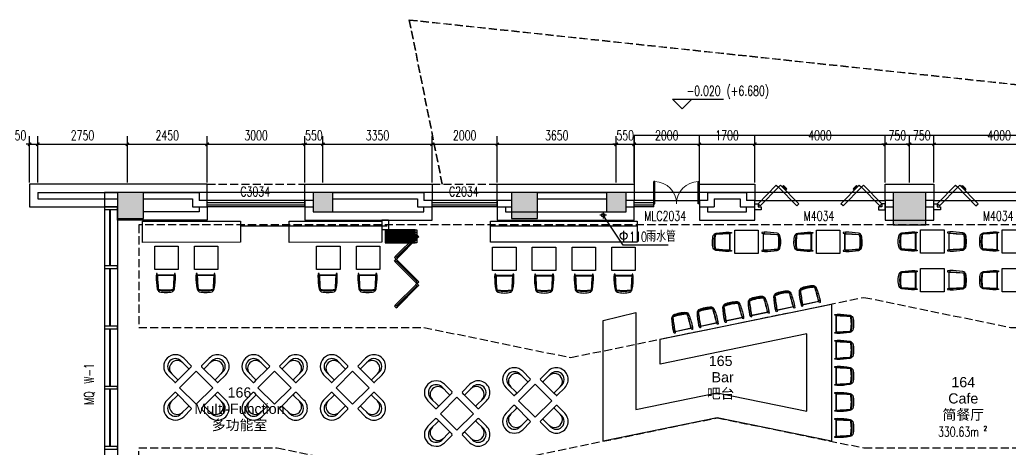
# Model space of a CAD drawing. Header units: inches. Extents: x -97096 to 280004, y -37912 to 97116.
# Drawn here: x -48300 to -17912, y 52110 to 65300 of the extents above; entities that cross this region are included whole.
import ezdxf
from ezdxf.enums import TextEntityAlignment as Align

# ---------------------------------------------------------------- set-up
doc = ezdxf.new("R2010")
doc.units = ezdxf.units.IN
doc.header["$LTSCALE"] = 1000
doc.header["$MEASUREMENT"] = 0
doc.linetypes.add('DASH', pattern=[0.35, 0.25, -0.1])
for name, color, linetype in [('3T_BAR', 7, 'Continuous'), ('A-DETL-NOTE', 1, 'Continuous'), ('an-furniture', 253, 'Continuous'), ('an-wall', 4, 'Continuous'), ('COLUMN', 2, 'Continuous'), ('CURTWALL', 4, 'Continuous'), ('DIM_ELEV', 3, 'Continuous'), ('DIM_SYMB', 3, 'Continuous'), ('PIPE', 3, 'Continuous'), ('PUB_DIM', 3, 'Continuous'), ('PUB_HATCH', 253, 'Continuous'), ('PUB_TEXT', 7, 'Continuous'), ('SEE', 5, 'Continuous'), ('SLAB', 60, 'Continuous'), ('SPACE', 7, 'Continuous'), ('STAIR', 3, 'Continuous'), ('SURFACE', 6, 'Continuous'), ('SURFACE-CEILING', 52, 'Continuous'), ('SURFACE-INT', 62, 'Continuous'), ('WALL', 2, 'Continuous'), ('WINDOW', 4, 'Continuous'), ('WINDOW_TEXT', 7, 'Continuous')]:
    doc.layers.add(name, color=color, linetype=linetype)
doc.styles.add('510p-01$0$Arial_2', font='arial.ttf', dxfattribs={"height": 6.392964})
doc.styles.add('_TCH_DIM', font='SIMPLEX', dxfattribs={"bigfont": 'GBCBIG'})
doc.styles.add('_TCH_DIM_T3', font='SIMPLEX', dxfattribs={"width": 0.705882, "bigfont": 'GBCBIG'})
doc.styles.add('_TCH_SPACE', font='SIMPLEX', dxfattribs={"bigfont": 'GBCBIG'})
doc.styles.add('_TCH_WINDOW', font='SIMPLEX', dxfattribs={"bigfont": 'GBCBIG'})
doc.dimstyles.new('_TCH_ARCH&&100', dxfattribs={"dimtxt": 297.5, "dimasz": 100, "dimexe": 250, "dimexo": 300, "dimgap": 126.25, "dimtad": 1, "dimdec": 0, "dimzin": 0, "dimdsep": 46, "dimtxsty": '_TCH_DIM_T3', "dimblk": 'ARCHTICK', "dimcen": 0.09, "dimclrt": 7, "dimazin": 2, "dimtfac": 1, "dimtdec": 0, "dimtix": 1, "dimtmove": 2, "dimatfit": 3, "dimfxl": 1, "dimtolj": 1, "dimtzin": 0, "dimarcsym": 0})

# ---------------------------------------------------------------- blocks, each defined once
blk = doc.blocks.new('A$C08252DC2')
at = {"layer": 'an-furniture'}
for points in [[(-288, 42), (-262, 42), (-256, 0), (256, 0), (262, 42), (288, 42), (297, -36, -0.045162), (262, -431, -0.189794), (198, -513, -0.123647), (-200, -512, -0.058863), (-236, -484, -0.18906), (-264, -423, -0.048279), (-296, -24), (-288, 42)], [(256, -5), (-256, -5), (-254, -7, -0.037702), (-251, -29, -0.000554), (-228, -417, -0.037328), (-229, -445, -4.064495)], [(-254, -24, 0.013306), (-231, -435, 0.333077), (-194, -476)], [(194, -476, 0.332939), (231, -435, 0.013306), (254, -24)], [(254, -24, -0.013306), (231, -435, -0.333077), (194, -476)]]:
    blk.add_lwpolyline(points, format="xyb", dxfattribs=at)
for points in [[(-256, 0), (-254, -24)], [(256, 0), (254, -24)], [(-296, -24), (-254, -24)], [(296, -24), (254, -24)]]:
    blk.add_lwpolyline(points, dxfattribs=at)
for centre, radius, start, end in [((0, 824), 1293, 259.8763, 280.1182), ((0, 824), 1302, 260.2198, 279.7742), ((0, 336), 835, 256.5336, 283.4594)]:
    blk.add_arc(centre, radius, start, end, dxfattribs=at)
blk = doc.blocks.new('A$C59650517')
at = {"layer": 'an-furniture'}
for p, q in [((-1428, -396), (-1718, -106)), ((-1612, 0), (-1322, -290)), ((-1322, -332), (-1386, -396)), ((-926, -290), (-636, 0)), ((-863, -396), (-926, -332)), ((-820, -396), (-530, -106)), ((-1959, -926), (-2249, -636)), ((-1853, -820), (-2143, -530)), ((-396, -820), (-106, -530)), ((0, -636), (-290, -926)), ((-1853, -863), (-1916, -926)), ((-332, -926), (-396, -863)), ((-2249, -1612), (-1959, -1322)), ((-1853, -1428), (-2143, -1718)), ((-1916, -1322), (-1853, -1386)), ((-396, -1386), (-332, -1322)), ((-396, -1428), (-106, -1718)), ((-290, -1322), (0, -1612)), ((-1428, -1853), (-1718, -2143)), ((-1386, -1853), (-1322, -1916)), ((-926, -1916), (-863, -1853)), ((-820, -1853), (-530, -2143)), ((-1322, -1959), (-1612, -2249)), ((-636, -2249), (-926, -1959))]:
    blk.add_line(p, q, dxfattribs=at)
for points in [[(-1386, -396), (-1853, -863)], [(-396, -863), (-863, -396)], [(-1853, -1386), (-1386, -1853)], [(-863, -1853), (-396, -1386)]]:
    blk.add_lwpolyline(points, dxfattribs=at)
for centre, radius, start, end in [((-1930, -318), 450, 45, 225), ((-318, -318), 450, 315, 135), ((-1930, -318), 300, 45, 225), ((-1860, -389), 300, 45, 225), ((-1344, -311), 30, 315.0006, 45.0006), ((-905, -311), 30, 135.0006, 225.0006), ((-389, -389), 300, 315, 135), ((-318, -318), 300, 315, 135), ((-1407, -375), 30, 225.0006, 315.0006), ((-841, -375), 30, 225.0006, 315.0006), ((-1937, -905), 30, 225.0006, 315.0006), ((-1874, -841), 30, 315.0006, 45.0006), ((-375, -841), 30, 135.0006, 225.0006), ((-311, -905), 30, 225.0006, 315.0006), ((-1937, -1344), 30, 45.0006, 135.0006), ((-1874, -1407), 30, 315.0006, 45.0006), ((-375, -1407), 30, 135.0006, 225.0006), ((-311, -1344), 30, 45.0006, 135.0006), ((-1930, -1930), 450, 135, 315), ((-1930, -1930), 300, 135, 315), ((-1860, -1860), 300, 135, 315), ((-1407, -1874), 30, 45.0006, 135.0006), ((-841, -1874), 30, 45.0006, 135.0006), ((-318, -1930), 450, 225, 45), ((-389, -1860), 300, 225, 45), ((-318, -1930), 300, 225, 45), ((-1344, -1937), 30, 315.0006, 45.0006), ((-905, -1937), 30, 135.0006, 225.0006)]:
    blk.add_arc(centre, radius, start, end, dxfattribs=at)
blk = doc.blocks.new('A$C429D0690')
at = {"layer": 'an-furniture'}
blk.add_lwpolyline([(-636, 636), (0, 1273), (636, 636), (0, 0)], close=True, dxfattribs=at)
at = {"layer": 'an-furniture', "rotation": 359.9997408782688}
blk.add_blockref('A$C59650517', (1133, 1769), dxfattribs=at)
blk = doc.blocks.new('A$C3618571C')
for p, q in [((-50, 80), (-925, 80)), ((-50, 37), (-925, 37)), ((-925, 12), (-50, 12)), ((-925, 0), (-50, 0))]:
    blk.add_line(p, q)
for points in [[(-975, 80), (-975, 0), (-925, 0), (-925, 80)], [(-50, 0), (-50, 80), (0, 80), (0, 0)]]:
    blk.add_lwpolyline(points, close=True)
blk = doc.blocks.new('510p-01$0$material tag')
blk = doc.blocks.new('PIPE-110')
for p, q in [((86987.5, -205523.5), (87187.5, -205523.5)), ((87087.5, -205623.5), (87087.5, -205423.5))]:
    blk.add_line(p, q)
blk.add_circle((87087.5, -205523.5), 55)
blk = doc.blocks.new('PIPE-12F')
at = {"layer": 'DIM_SYMB'}
blk.add_lwpolyline([(11536, -186414, 1), (11536, -186414, 1)], format="xyb", close=True, dxfattribs=at)
blk.add_lwpolyline([(13535, -187333), (12152, -187333), (11536, -186414)], dxfattribs=at)
at = {"layer": 'PUB_TEXT'}
blk.add_line((12162, -186895), (12162, -187228), dxfattribs=at)
blk.add_circle((12162, -187053), 105, dxfattribs=at)
at = {"layer": 'PIPE', "rotation": 180}
blk.add_blockref('PIPE-110', (98624, -391937), dxfattribs=at)
at = {"layer": 'PUB_TEXT', "style": '_TCH_DIM'}
blk.add_text('雨水管', height=337.6, dxfattribs=at).set_placement((12857, -187228))
at = {"layer": 'PUB_TEXT', "style": '_TCH_DIM', "width": 0.705882}
blk.add_text('110', height=297.5, dxfattribs=at).set_placement((12337, -187228))
blk = doc.blocks.new('_ArchTick')
at = {"color": 0, "linetype": 'ByBlock', "const_width": 0.4}
blk.add_lwpolyline([(-0.5, -0.5), (0.5, 0.5)], dxfattribs=at)
blk = doc.blocks.new('*D387')
at = {"layer": 'Defpoints', "color": 0, "transparency": 16777216}
for p in [(-47750, 61475), (-48000, 60000), (-47750, 60000)]:
    blk.add_point(p, dxfattribs=at)
at = {"layer": 'PUB_DIM', "color": 0, "lineweight": -2, "transparency": 16777216}
for p, q in [((-48000, 60300), (-48000, 61725)), ((-47750, 60300), (-47750, 61725)), ((-48000, 61475), (-48100, 61475)), ((-48000, 61475), (-47750, 61475)), ((-47750, 61475), (-47650, 61475))]:
    blk.add_line(p, q, dxfattribs=at)
at = {"layer": 'PUB_DIM', "color": 0, "lineweight": -2, "transparency": 16777216, "xscale": 100, "yscale": 100, "zscale": 100}
blk.add_blockref('_ArchTick', (-48000, 61475), dxfattribs=at)
at = {"layer": 'PUB_DIM', "color": 0, "lineweight": -2, "transparency": 16777216, "xscale": 100, "yscale": 100, "zscale": 100, "rotation": 180}
blk.add_blockref('_ArchTick', (-47750, 61475), dxfattribs=at)
at = {"layer": 'PUB_DIM', "color": 7, "transparency": 16777216, "insert": (-48370, 61750), "char_height": 297.5, "attachment_point": 5, "style": '_TCH_DIM_T3'}
blk.add_mtext('\\A1;250', dxfattribs=at)
blk = doc.blocks.new('*D388')
at = {"layer": 'Defpoints', "color": 0, "transparency": 16777216}
for p in [(-45000, 61475), (-47750, 60000), (-45000, 60000)]:
    blk.add_point(p, dxfattribs=at)
at = {"layer": 'PUB_DIM', "color": 0, "lineweight": -2, "transparency": 16777216}
for p, q in [((-47750, 60300), (-47750, 61725)), ((-45000, 60300), (-45000, 61725)), ((-47750, 61475), (-45000, 61475))]:
    blk.add_line(p, q, dxfattribs=at)
at = {"layer": 'PUB_DIM', "color": 0, "lineweight": -2, "transparency": 16777216, "xscale": 100, "yscale": 100, "zscale": 100, "rotation": 180}
blk.add_blockref('_ArchTick', (-47750, 61475), dxfattribs=at)
at = {"layer": 'PUB_DIM', "color": 0, "lineweight": -2, "transparency": 16777216, "xscale": 100, "yscale": 100, "zscale": 100}
blk.add_blockref('_ArchTick', (-45000, 61475), dxfattribs=at)
at = {"layer": 'PUB_DIM', "color": 7, "transparency": 16777216, "insert": (-46375, 61750), "char_height": 297.5, "attachment_point": 5, "style": '_TCH_DIM_T3'}
blk.add_mtext('\\A1;2750', dxfattribs=at)
blk = doc.blocks.new('*D389')
at = {"layer": 'Defpoints', "color": 0, "transparency": 16777216}
for p in [(-42550, 61475), (-45000, 60000), (-42550, 60000)]:
    blk.add_point(p, dxfattribs=at)
at = {"layer": 'PUB_DIM', "color": 0, "lineweight": -2, "transparency": 16777216}
for p, q in [((-45000, 60300), (-45000, 61725)), ((-42550, 60300), (-42550, 61725)), ((-45000, 61475), (-42550, 61475))]:
    blk.add_line(p, q, dxfattribs=at)
at = {"layer": 'PUB_DIM', "color": 0, "lineweight": -2, "transparency": 16777216, "xscale": 100, "yscale": 100, "zscale": 100, "rotation": 180}
blk.add_blockref('_ArchTick', (-45000, 61475), dxfattribs=at)
at = {"layer": 'PUB_DIM', "color": 0, "lineweight": -2, "transparency": 16777216, "xscale": 100, "yscale": 100, "zscale": 100}
blk.add_blockref('_ArchTick', (-42550, 61475), dxfattribs=at)
at = {"layer": 'PUB_DIM', "color": 7, "transparency": 16777216, "insert": (-43775, 61750), "char_height": 297.5, "attachment_point": 5, "style": '_TCH_DIM_T3'}
blk.add_mtext('\\A1;2450', dxfattribs=at)
blk = doc.blocks.new('*D390')
at = {"layer": 'Defpoints', "color": 0, "transparency": 16777216}
for p in [(-39550, 61475), (-42550, 60000), (-39550, 60000)]:
    blk.add_point(p, dxfattribs=at)
at = {"layer": 'PUB_DIM', "color": 0, "lineweight": -2, "transparency": 16777216}
for p, q in [((-42550, 60300), (-42550, 61725)), ((-39550, 60300), (-39550, 61725)), ((-42550, 61475), (-39550, 61475))]:
    blk.add_line(p, q, dxfattribs=at)
at = {"layer": 'PUB_DIM', "color": 0, "lineweight": -2, "transparency": 16777216, "xscale": 100, "yscale": 100, "zscale": 100, "rotation": 180}
blk.add_blockref('_ArchTick', (-42550, 61475), dxfattribs=at)
at = {"layer": 'PUB_DIM', "color": 0, "lineweight": -2, "transparency": 16777216, "xscale": 100, "yscale": 100, "zscale": 100}
blk.add_blockref('_ArchTick', (-39550, 61475), dxfattribs=at)
at = {"layer": 'PUB_DIM', "color": 7, "transparency": 16777216, "insert": (-41050, 61750), "char_height": 297.5, "attachment_point": 5, "style": '_TCH_DIM_T3'}
blk.add_mtext('\\A1;3000', dxfattribs=at)
blk = doc.blocks.new('*D391')
at = {"layer": 'Defpoints', "color": 0, "transparency": 16777216}
for p in [(-39000, 61475), (-39550, 60000), (-39000, 60000)]:
    blk.add_point(p, dxfattribs=at)
at = {"layer": 'PUB_DIM', "color": 0, "lineweight": -2, "transparency": 16777216}
for p, q in [((-39550, 60300), (-39550, 61725)), ((-39000, 60300), (-39000, 61725)), ((-39550, 61475), (-39650, 61475)), ((-39550, 61475), (-39000, 61475)), ((-39000, 61475), (-38900, 61475))]:
    blk.add_line(p, q, dxfattribs=at)
at = {"layer": 'PUB_DIM', "color": 0, "lineweight": -2, "transparency": 16777216, "xscale": 100, "yscale": 100, "zscale": 100}
blk.add_blockref('_ArchTick', (-39550, 61475), dxfattribs=at)
at = {"layer": 'PUB_DIM', "color": 0, "lineweight": -2, "transparency": 16777216, "xscale": 100, "yscale": 100, "zscale": 100, "rotation": 180}
blk.add_blockref('_ArchTick', (-39000, 61475), dxfattribs=at)
at = {"layer": 'PUB_DIM', "color": 7, "transparency": 16777216, "insert": (-39275, 61750), "char_height": 297.5, "attachment_point": 5, "style": '_TCH_DIM_T3'}
blk.add_mtext('\\A1;550', dxfattribs=at)
blk = doc.blocks.new('*D392')
at = {"layer": 'Defpoints', "color": 0, "transparency": 16777216}
for p in [(-35650, 61475), (-39000, 60000), (-35650, 60000)]:
    blk.add_point(p, dxfattribs=at)
at = {"layer": 'PUB_DIM', "color": 0, "lineweight": -2, "transparency": 16777216}
for p, q in [((-39000, 60300), (-39000, 61725)), ((-35650, 60300), (-35650, 61725)), ((-39000, 61475), (-35650, 61475))]:
    blk.add_line(p, q, dxfattribs=at)
at = {"layer": 'PUB_DIM', "color": 0, "lineweight": -2, "transparency": 16777216, "xscale": 100, "yscale": 100, "zscale": 100, "rotation": 180}
blk.add_blockref('_ArchTick', (-39000, 61475), dxfattribs=at)
at = {"layer": 'PUB_DIM', "color": 0, "lineweight": -2, "transparency": 16777216, "xscale": 100, "yscale": 100, "zscale": 100}
blk.add_blockref('_ArchTick', (-35650, 61475), dxfattribs=at)
at = {"layer": 'PUB_DIM', "color": 7, "transparency": 16777216, "insert": (-37325, 61750), "char_height": 297.5, "attachment_point": 5, "style": '_TCH_DIM_T3'}
blk.add_mtext('\\A1;3350', dxfattribs=at)
blk = doc.blocks.new('*D393')
at = {"layer": 'Defpoints', "color": 0, "transparency": 16777216}
for p in [(-33650, 61475), (-35650, 60000), (-33650, 60000)]:
    blk.add_point(p, dxfattribs=at)
at = {"layer": 'PUB_DIM', "color": 0, "lineweight": -2, "transparency": 16777216}
for p, q in [((-35650, 60300), (-35650, 61725)), ((-33650, 60300), (-33650, 61725)), ((-35650, 61475), (-33650, 61475))]:
    blk.add_line(p, q, dxfattribs=at)
at = {"layer": 'PUB_DIM', "color": 0, "lineweight": -2, "transparency": 16777216, "xscale": 100, "yscale": 100, "zscale": 100, "rotation": 180}
blk.add_blockref('_ArchTick', (-35650, 61475), dxfattribs=at)
at = {"layer": 'PUB_DIM', "color": 0, "lineweight": -2, "transparency": 16777216, "xscale": 100, "yscale": 100, "zscale": 100}
blk.add_blockref('_ArchTick', (-33650, 61475), dxfattribs=at)
at = {"layer": 'PUB_DIM', "color": 7, "transparency": 16777216, "insert": (-34650, 61750), "char_height": 297.5, "attachment_point": 5, "style": '_TCH_DIM_T3'}
blk.add_mtext('\\A1;2000', dxfattribs=at)
blk = doc.blocks.new('*D394')
at = {"layer": 'Defpoints', "color": 0, "transparency": 16777216}
for p in [(-30000, 61475), (-33650, 60000), (-30000, 60000)]:
    blk.add_point(p, dxfattribs=at)
at = {"layer": 'PUB_DIM', "color": 0, "lineweight": -2, "transparency": 16777216}
for p, q in [((-33650, 60300), (-33650, 61725)), ((-30000, 60300), (-30000, 61725)), ((-33650, 61475), (-30000, 61475))]:
    blk.add_line(p, q, dxfattribs=at)
at = {"layer": 'PUB_DIM', "color": 0, "lineweight": -2, "transparency": 16777216, "xscale": 100, "yscale": 100, "zscale": 100, "rotation": 180}
blk.add_blockref('_ArchTick', (-33650, 61475), dxfattribs=at)
at = {"layer": 'PUB_DIM', "color": 0, "lineweight": -2, "transparency": 16777216, "xscale": 100, "yscale": 100, "zscale": 100}
blk.add_blockref('_ArchTick', (-30000, 61475), dxfattribs=at)
at = {"layer": 'PUB_DIM', "color": 7, "transparency": 16777216, "insert": (-31825, 61750), "char_height": 297.5, "attachment_point": 5, "style": '_TCH_DIM_T3'}
blk.add_mtext('\\A1;3650', dxfattribs=at)
blk = doc.blocks.new('*D395')
at = {"layer": 'Defpoints', "color": 0, "transparency": 16777216}
for p in [(-29450, 61475), (-30000, 60000), (-29450, 60000)]:
    blk.add_point(p, dxfattribs=at)
at = {"layer": 'PUB_DIM', "color": 0, "lineweight": -2, "transparency": 16777216}
for p, q in [((-30000, 60300), (-30000, 61725)), ((-29450, 60300), (-29450, 61725)), ((-30000, 61475), (-30100, 61475)), ((-30000, 61475), (-29450, 61475)), ((-29450, 61475), (-29350, 61475))]:
    blk.add_line(p, q, dxfattribs=at)
at = {"layer": 'PUB_DIM', "color": 0, "lineweight": -2, "transparency": 16777216, "xscale": 100, "yscale": 100, "zscale": 100}
blk.add_blockref('_ArchTick', (-30000, 61475), dxfattribs=at)
at = {"layer": 'PUB_DIM', "color": 0, "lineweight": -2, "transparency": 16777216, "xscale": 100, "yscale": 100, "zscale": 100, "rotation": 180}
blk.add_blockref('_ArchTick', (-29450, 61475), dxfattribs=at)
at = {"layer": 'PUB_DIM', "color": 7, "transparency": 16777216, "insert": (-29725, 61750), "char_height": 297.5, "attachment_point": 5, "style": '_TCH_DIM_T3'}
blk.add_mtext('\\A1;550', dxfattribs=at)
blk = doc.blocks.new('*D396')
at = {"layer": 'Defpoints', "color": 0, "transparency": 16777216}
for p in [(-27450, 61475), (-29450, 60000), (-27450, 60000)]:
    blk.add_point(p, dxfattribs=at)
at = {"layer": 'PUB_DIM', "color": 0, "lineweight": -2, "transparency": 16777216}
for p, q in [((-29450, 60300), (-29450, 61725)), ((-27450, 60300), (-27450, 61725)), ((-29450, 61475), (-27450, 61475))]:
    blk.add_line(p, q, dxfattribs=at)
at = {"layer": 'PUB_DIM', "color": 0, "lineweight": -2, "transparency": 16777216, "xscale": 100, "yscale": 100, "zscale": 100, "rotation": 180}
blk.add_blockref('_ArchTick', (-29450, 61475), dxfattribs=at)
at = {"layer": 'PUB_DIM', "color": 0, "lineweight": -2, "transparency": 16777216, "xscale": 100, "yscale": 100, "zscale": 100}
blk.add_blockref('_ArchTick', (-27450, 61475), dxfattribs=at)
at = {"layer": 'PUB_DIM', "color": 7, "transparency": 16777216, "insert": (-28450, 61750), "char_height": 297.5, "attachment_point": 5, "style": '_TCH_DIM_T3'}
blk.add_mtext('\\A1;2000', dxfattribs=at)
blk = doc.blocks.new('*D397')
at = {"layer": 'Defpoints', "color": 0, "transparency": 16777216}
for p in [(-25750, 61475), (-27450, 60000), (-25750, 60000)]:
    blk.add_point(p, dxfattribs=at)
at = {"layer": 'PUB_DIM', "color": 0, "lineweight": -2, "transparency": 16777216}
for p, q in [((-27450, 60300), (-27450, 61725)), ((-25750, 60300), (-25750, 61725)), ((-27450, 61475), (-25750, 61475))]:
    blk.add_line(p, q, dxfattribs=at)
at = {"layer": 'PUB_DIM', "color": 0, "lineweight": -2, "transparency": 16777216, "xscale": 100, "yscale": 100, "zscale": 100, "rotation": 180}
blk.add_blockref('_ArchTick', (-27450, 61475), dxfattribs=at)
at = {"layer": 'PUB_DIM', "color": 0, "lineweight": -2, "transparency": 16777216, "xscale": 100, "yscale": 100, "zscale": 100}
blk.add_blockref('_ArchTick', (-25750, 61475), dxfattribs=at)
at = {"layer": 'PUB_DIM', "color": 7, "transparency": 16777216, "insert": (-26600, 61750), "char_height": 297.5, "attachment_point": 5, "style": '_TCH_DIM_T3'}
blk.add_mtext('\\A1;1700', dxfattribs=at)
blk = doc.blocks.new('*D398')
at = {"layer": 'Defpoints', "color": 0, "transparency": 16777216}
for p in [(-21750, 61475), (-25750, 60000), (-21750, 60000)]:
    blk.add_point(p, dxfattribs=at)
at = {"layer": 'PUB_DIM', "color": 0, "lineweight": -2, "transparency": 16777216}
for p, q in [((-25750, 60300), (-25750, 61725)), ((-21750, 60300), (-21750, 61725)), ((-25750, 61475), (-21750, 61475))]:
    blk.add_line(p, q, dxfattribs=at)
at = {"layer": 'PUB_DIM', "color": 0, "lineweight": -2, "transparency": 16777216, "xscale": 100, "yscale": 100, "zscale": 100, "rotation": 180}
blk.add_blockref('_ArchTick', (-25750, 61475), dxfattribs=at)
at = {"layer": 'PUB_DIM', "color": 0, "lineweight": -2, "transparency": 16777216, "xscale": 100, "yscale": 100, "zscale": 100}
blk.add_blockref('_ArchTick', (-21750, 61475), dxfattribs=at)
at = {"layer": 'PUB_DIM', "color": 7, "transparency": 16777216, "insert": (-23750, 61750), "char_height": 297.5, "attachment_point": 5, "style": '_TCH_DIM_T3'}
blk.add_mtext('\\A1;4000', dxfattribs=at)
blk = doc.blocks.new('*D399')
at = {"layer": 'Defpoints', "color": 0, "transparency": 16777216}
for p in [(-21000, 61475), (-21750, 60000), (-21000, 60000)]:
    blk.add_point(p, dxfattribs=at)
at = {"layer": 'PUB_DIM', "color": 0, "lineweight": -2, "transparency": 16777216}
for p, q in [((-21750, 60300), (-21750, 61725)), ((-21000, 60300), (-21000, 61725)), ((-21750, 61475), (-21850, 61475)), ((-21750, 61475), (-21000, 61475)), ((-21000, 61475), (-20900, 61475))]:
    blk.add_line(p, q, dxfattribs=at)
at = {"layer": 'PUB_DIM', "color": 0, "lineweight": -2, "transparency": 16777216, "xscale": 100, "yscale": 100, "zscale": 100}
blk.add_blockref('_ArchTick', (-21750, 61475), dxfattribs=at)
at = {"layer": 'PUB_DIM', "color": 0, "lineweight": -2, "transparency": 16777216, "xscale": 100, "yscale": 100, "zscale": 100, "rotation": 180}
blk.add_blockref('_ArchTick', (-21000, 61475), dxfattribs=at)
at = {"layer": 'PUB_DIM', "color": 7, "transparency": 16777216, "insert": (-21375, 61750), "char_height": 297.5, "attachment_point": 5, "style": '_TCH_DIM_T3'}
blk.add_mtext('\\A1;750', dxfattribs=at)
blk = doc.blocks.new('*D400')
at = {"layer": 'Defpoints', "color": 0, "transparency": 16777216}
for p in [(-20250, 61475), (-21000, 60000), (-20250, 60000)]:
    blk.add_point(p, dxfattribs=at)
at = {"layer": 'PUB_DIM', "color": 0, "lineweight": -2, "transparency": 16777216}
for p, q in [((-21000, 60300), (-21000, 61725)), ((-20250, 60300), (-20250, 61725)), ((-21000, 61475), (-21100, 61475)), ((-21000, 61475), (-20250, 61475)), ((-20250, 61475), (-20150, 61475))]:
    blk.add_line(p, q, dxfattribs=at)
at = {"layer": 'PUB_DIM', "color": 0, "lineweight": -2, "transparency": 16777216, "xscale": 100, "yscale": 100, "zscale": 100}
blk.add_blockref('_ArchTick', (-21000, 61475), dxfattribs=at)
at = {"layer": 'PUB_DIM', "color": 0, "lineweight": -2, "transparency": 16777216, "xscale": 100, "yscale": 100, "zscale": 100, "rotation": 180}
blk.add_blockref('_ArchTick', (-20250, 61475), dxfattribs=at)
at = {"layer": 'PUB_DIM', "color": 7, "transparency": 16777216, "insert": (-20625, 61750), "char_height": 297.5, "attachment_point": 5, "style": '_TCH_DIM_T3'}
blk.add_mtext('\\A1;750', dxfattribs=at)
blk = doc.blocks.new('*D401')
at = {"layer": 'Defpoints', "color": 0, "transparency": 16777216}
for p in [(-16250, 61475), (-20250, 60000), (-16250, 60000)]:
    blk.add_point(p, dxfattribs=at)
at = {"layer": 'PUB_DIM', "color": 0, "lineweight": -2, "transparency": 16777216}
for p, q in [((-20250, 60300), (-20250, 61725)), ((-16250, 60300), (-16250, 61725)), ((-20250, 61475), (-16250, 61475))]:
    blk.add_line(p, q, dxfattribs=at)
at = {"layer": 'PUB_DIM', "color": 0, "lineweight": -2, "transparency": 16777216, "xscale": 100, "yscale": 100, "zscale": 100, "rotation": 180}
blk.add_blockref('_ArchTick', (-20250, 61475), dxfattribs=at)
at = {"layer": 'PUB_DIM', "color": 0, "lineweight": -2, "transparency": 16777216, "xscale": 100, "yscale": 100, "zscale": 100}
blk.add_blockref('_ArchTick', (-16250, 61475), dxfattribs=at)
at = {"layer": 'PUB_DIM', "color": 7, "transparency": 16777216, "insert": (-18250, 61750), "char_height": 297.5, "attachment_point": 5, "style": '_TCH_DIM_T3'}
blk.add_mtext('\\A1;4000', dxfattribs=at)
blk = doc.blocks.new('_FZH')
blk.add_lwpolyline([(-0.5, -0.5), (0.5, -0.5), (0.5, 0.5), (-0.5, 0.5)], close=True)
at = {"layer": 'PUB_HATCH'}
blk.add_solid([(-0.5, -0.5), (0.5, -0.5), (-0.5, 0.5), (0.5, 0.5)], dxfattribs=at)
blk = doc.blocks.new('$DorLib2D$00000034')
for p, q in [((-0.3348, 0.1427), (-0.475, 0)), ((-0.3182, 0.1263), (-0.4584, -0.0164)), ((-0.3348, 0.1427), (-0.3182, 0.1263)), ((-0.3015, 0.1427), (-0.3182, 0.1263)), ((-0.3182, 0.1263), (-0.178, -0.0164)), ((-0.3015, 0.1427), (-0.1614, 0)), ((0.3015, 0.1427), (0.1614, 0)), ((0.3182, 0.1263), (0.178, -0.0164)), ((0.3015, 0.1427), (0.3182, 0.1263)), ((0.3348, 0.1427), (0.3182, 0.1263)), ((0.3182, 0.1263), (0.4584, -0.0164)), ((0.3348, 0.1427), (0.475, 0)), ((-0.5, -0.048), (-0.5, 0)), ((-0.4584, -0.0164), (-0.475, 0)), ((-0.178, -0.0164), (-0.1614, 0)), ((0.178, -0.0164), (0.1614, 0)), ((0.4584, -0.0164), (0.475, 0)), ((0.5, -0.048), (0.5, 0))]:
    blk.add_line(p, q)
for points in [[(-0.2899, 0.1308), (-0.2804, 0.1401), (-0.255, 0.1143), (-0.2645, 0.1049)], [(-0.2866, 0.1275), (-0.2804, 0.1335), (-0.2616, 0.1144), (-0.2678, 0.1083)], [(0.2899, 0.1308), (0.2804, 0.1401), (0.255, 0.1143), (0.2645, 0.1049)], [(0.2866, 0.1275), (0.2804, 0.1335), (0.2616, 0.1144), (0.2678, 0.1083)], [(-0.5, 0), (-0.475, 0), (-0.475, -0.023), (-0.45, -0.023), (-0.45, -0.048), (-0.5, -0.048)], [(0.5, 0), (0.475, 0), (0.475, -0.023), (0.45, -0.023), (0.45, -0.048), (0.5, -0.048)]]:
    blk.add_lwpolyline(points)
blk = doc.blocks.new('$TCHSYS$WIN2D')
for p, q in [((-0.5, 0.5), (0.5, 0.5)), ((-0.5, 0.5), (-0.5, -0.5)), ((0.5, 0.5), (0.5, -0.5)), ((0.5, 0.167), (-0.5, 0.167)), ((0.5, -0.167), (-0.5, -0.167)), ((-0.5, -0.5), (0.5, -0.5))]:
    blk.add_line(p, q)
blk = doc.blocks.new('$DorLib2D$00000002')
for p, q in [((-0.5, 0), (-0.5, 0.4875)), ((-0.475, 0.4875), (-0.5, 0.4875)), ((-0.475, 0), (-0.475, 0.4875)), ((0.475, 0), (0.475, 0.4875)), ((0.475, 0.4875), (0.5, 0.4875)), ((0.5, 0), (0.5, 0.4875)), ((-0.5, 0), (-0.475, 0)), ((0.5, 0), (0.475, 0))]:
    blk.add_line(p, q)
at = {"lineweight": 13}
for centre, start, end in [((-0.4875, 0), 0, 88.53072), ((0.4875, 0), 91.46928, 180)]:
    blk.add_arc(centre, 0.4875, start, end, dxfattribs=at)

msp = doc.modelspace()

# ---------------------------------------------------------------- linework, layer by layer
at = {"layer": '3T_BAR'}
for p, q in [((-45700, 59550), (-45700, 59470)), ((-45300, 59550), (-45700, 59550)), ((-45700, 59470), (-45300, 59470)), ((-45300, 59470), (-45300, 59550)), ((-45700, 57740), (-45700, 57660)), ((-45300, 57740), (-45700, 57740)), ((-45300, 57660), (-45300, 57740)), ((-45700, 57660), (-45300, 57660)), ((-45700, 55890), (-45700, 55810)), ((-45300, 55890), (-45700, 55890)), ((-45700, 55810), (-45300, 55810)), ((-45300, 55810), (-45300, 55890)), ((-45700, 54040), (-45700, 53960)), ((-45300, 54040), (-45700, 54040)), ((-45700, 53960), (-45300, 53960)), ((-45300, 53960), (-45300, 54040)), ((-45700, 52190), (-45700, 52110)), ((-45300, 52190), (-45700, 52190)), ((-45700, 52110), (-45300, 52110)), ((-45300, 52110), (-45300, 52190))]:
    msp.add_line(p, q, dxfattribs=at)
at = {"layer": 'an-furniture'}
for p, q in [((-37031.2, 58965.2), (-41531.2, 58965.2)), ((-29354.3, 58965.2), (-33854.3, 58965.2))]:
    msp.add_line(p, q, dxfattribs=at)
for points in [[(-41531.2, 58465.2), (-44531.2, 58460), (-44531.2, 59110), (-41531.2, 59115.2)], [(-37190, 58465.2), (-40031.2, 58460), (-40031.2, 59110), (-37190, 59115.2)], [(-29354.3, 58465.2), (-33854.3, 58465.2), (-33854.3, 59115.2), (-29354.3, 59115.2)], [(-25640, 58839), (-25640, 58119), (-26360, 58119), (-26360, 58839)], [(-23140, 58839), (-23140, 58119), (-23860, 58119), (-23860, 58839)], [(-19940, 58850), (-19940, 58130), (-20660, 58130), (-20660, 58850)], [(-17440, 58850), (-17440, 58130), (-18160, 58130), (-18160, 58850)], [(-43439.1, 57629.7), (-44159.1, 57629.7), (-44159.1, 58349.7), (-43439.1, 58349.7)], [(-42219.1, 57629.7), (-42939.1, 57629.7), (-42939.1, 58349.7), (-42219.1, 58349.7)], [(-38473.1, 57629.7), (-39193.1, 57629.7), (-39193.1, 58349.7), (-38473.1, 58349.7)], [(-37253.1, 57629.7), (-37973.1, 57629.7), (-37973.1, 58349.7), (-37253.1, 58349.7)], [(-33074.3, 57595.2), (-33794.3, 57595.2), (-33794.3, 58315.2), (-33074.3, 58315.2)], [(-31854.3, 57595.2), (-32574.3, 57595.2), (-32574.3, 58315.2), (-31854.3, 58315.2)], [(-30634.3, 57595.2), (-31354.3, 57595.2), (-31354.3, 58315.2), (-30634.3, 58315.2)], [(-29414.3, 57595.2), (-30134.3, 57595.2), (-30134.3, 58315.2), (-29414.3, 58315.2)], [(-19940, 57660.3), (-19940, 56940.3), (-20660, 56940.3), (-20660, 57660.3)], [(-17440, 57660.3), (-17440, 56940.3), (-18160, 56940.3), (-18160, 57660.3)], [(-28650, 54724.6), (-28650, 55490.3), (-23400, 56569.4), (-23400, 52355.6), (-26900, 53075), (-30400, 52355.6), (-30400, 56061.7), (-29400, 56308.3), (-29400, 53326.8), (-26900, 53840.7), (-24150, 53275.4), (-24150, 55649.6)]]:
    msp.add_lwpolyline(points, close=True, dxfattribs=at)
at = {"layer": 'CURTWALL'}
for p, q in [((-45550, 59470), (-45550, 57740)), ((-45530, 59470), (-45530, 57740)), ((-45300, 59470), (-45300, 48530)), ((-45550, 57660), (-45550, 55890)), ((-45530, 57660), (-45530, 55890)), ((-45550, 55810), (-45550, 54040)), ((-45530, 55810), (-45530, 54040)), ((-45550, 53960), (-45550, 52190)), ((-45530, 53960), (-45530, 52190))]:
    msp.add_line(p, q, dxfattribs=at)
at = {"layer": 'DIM_ELEV'}
for p, q in [((-27976, 62564.3), (-28276, 62864.3)), ((-28276, 62864.3), (-26711, 62864.3)), ((-27976, 62564.3), (-27676, 62864.3))]:
    msp.add_line(p, q, dxfattribs=at)
at = {"layer": 'SEE', "linetype": 'DASH'}
for p, q in [((-42550, 60250), (-39550, 60250)), ((-35650, 60250), (-33650, 60250))]:
    msp.add_line(p, q, dxfattribs=at)
msp.add_lwpolyline([(-35338.6, 60250), (-36348.6, 65300), (10567.9, 60302.5)], dxfattribs=at)
at = {"layer": 'SEE'}
msp.add_lwpolyline([(-16000.1, 60250), (-16000.1, 61750.1), (-29450, 61750.1), (-29450, 60250)], dxfattribs=at)
at = {"layer": 'SLAB'}
msp.add_lwpolyline([(10489, 49200), (-12200, 49200), (-12200, 48450), (-12800, 48450), (-12800, 60000), (-45700, 60000), (-45700, 48000), (-24250, 48000), (-24250, 42000), (-54700, 42000), (-54700, 30000), (-16750, 30000), (-16750, 24000)], dxfattribs=at)
at = {"layer": 'STAIR', "linetype": 'DASH'}
msp.add_line((-36348.6, 65292.5), (-35340.1, 60250), dxfattribs=at)
msp.add_lwpolyline([(-36348.6, 65292.5), (10566.4, 60295.1)], dxfattribs=at)
at = {"layer": 'SURFACE'}
for points in [[(-42550, 59750), (-42550, 60250), (-48000, 60250), (-48000, 59550), (-45300, 59550)], [(-39550, 59750), (-39550, 60250), (-35650, 60250), (-35650, 59750)], [(-33650, 59750), (-33650, 60250), (-29450, 60250), (-29450, 59750.1)], [(-27450, 59750.1), (-27450, 60250), (-25750, 60250), (-25750, 59750)], [(-21750, 59750), (-21750, 60250), (-20250, 60250), (-20250, 59750)]]:
    msp.add_lwpolyline(points, dxfattribs=at)
at = {"layer": 'SURFACE-CEILING', "linetype": 'DASH'}
msp.add_lwpolyline([(-22400, 56775), (-17900, 55850), (-13400, 55850), (-13400, 59000), (-44650, 59000), (-44650, 55850), (-35900, 55850), (-31400, 54925), (-22400, 56775)], dxfattribs=at)
msp.add_lwpolyline([(-44650, 52150), (-40400, 52150), (-35900, 51225), (-26900, 53075), (-22400, 52150), (-13400, 52150), (-13400, 49000), (-44650, 49000)], close=True, dxfattribs=at)
at = {"layer": 'SURFACE-INT'}
for points in [[(-42550, 59550), (-42550, 59150.1), (-45300, 59150.1), (-45300, 59550)], [(-42800, 59550), (-42800, 59400.1), (-44500, 59400.1)], [(-39550, 59550), (-39550, 59150), (-35650, 59150), (-35650, 59550.2)], [(-39300, 59550), (-39300, 59400), (-35900, 59400), (-35900, 59550.2)], [(-33650, 59550.2), (-33650, 59150), (-29450, 59150), (-29450, 59550)], [(-33400, 59550.2), (-33400, 59400), (-29700, 59400), (-29700, 59550)], [(-27450, 59550.1), (-27450, 59150.1), (-25750, 59150.1), (-25750, 59550)], [(-27200, 59550.1), (-27200, 59400.1), (-26000, 59400.1), (-26000, 59550)], [(-21750, 59550), (-21750, 59150), (-20250, 59150), (-20250, 59550)]]:
    msp.add_lwpolyline(points, dxfattribs=at)
at = {"layer": 'WALL'}
for p, q in [((-47750, 60000), (-45300, 60000)), ((-47750, 60000), (-47750, 59800)), ((-44500, 60000), (-42800, 60000)), ((-42800, 60000), (-42800, 59750)), ((-38700, 60000), (-35900, 60000)), ((-35900, 60000), (-35900, 59750)), ((-32412.1, 60000), (-30300, 60000)), ((-27200, 60000), (-27200, 59750)), ((-27200, 60000), (-26000, 60000)), ((-26000, 60000), (-26000, 59750)), ((-47750, 59800), (-45300, 59800)), ((-44500, 59800), (-43000, 59800)), ((-43000, 59800), (-43000, 59550)), ((-42550, 59750), (-42800, 59750)), ((-42550, 59550), (-42550, 59750)), ((-39300, 59750), (-39550, 59750)), ((-39550, 59750), (-39550, 59550)), ((-38700, 59800), (-36100, 59800)), ((-36100, 59800), (-36100, 59550)), ((-35650, 59750), (-35900, 59750)), ((-35650, 59550), (-35650, 59750)), ((-33212.1, 59750), (-33650, 59750)), ((-33650, 59750), (-33650, 59550)), ((-32412.1, 59800), (-30300, 59800)), ((-29450, 59750), (-29700, 59750)), ((-29450, 59550), (-29450, 59750)), ((-27200, 59750), (-27450, 59750)), ((-27450, 59750), (-27450, 59550)), ((-27000, 59800), (-27000, 59550)), ((-27000, 59800), (-26200, 59800)), ((-26200, 59800), (-26200, 59550)), ((-25750, 59750), (-26000, 59750)), ((-25750, 59550), (-25750, 59750)), ((-21500, 59750), (-21750, 59750)), ((-21750, 59750), (-21750, 59550)), ((-20250, 59750), (-20500, 59750)), ((-20250, 59550), (-20250, 59750)), ((-43000, 59550), (-42550, 59550)), ((-39550, 59550), (-39300, 59550)), ((-36100, 59550), (-35650, 59550)), ((-33650, 59550), (-33212.1, 59550)), ((-29700, 59550), (-29450, 59550)), ((-27450, 59550), (-27000, 59550)), ((-26200, 59550), (-25750, 59550)), ((-21750, 59550), (-21500, 59550)), ((-20500, 59550), (-20250, 59550)), ((-37190, 59150), (-37190, 58850)), ((-36990, 59150), (-37190, 59150)), ((-36990, 59150), (-36990, 58850)), ((-36990, 58850), (-37190, 58850))]:
    msp.add_line(p, q, dxfattribs=at)
at = {"layer": 'WINDOW'}
for p, q in [((-28850, 59750), (-27450, 59750)), ((-25750, 59750), (-21750, 59750)), ((-20250, 59750), (-16250, 59750))]:
    msp.add_line(p, q, dxfattribs=at)

# ---------------------------------------------------------------- block references
at = {"layer": 'A-DETL-NOTE'}
ref = msp.add_blockref('510p-01$0$material tag', (-207175.8, -21010.7), dxfattribs=dict(at, xscale=3.125, yscale=3.125, zscale=3.125))
ref.add_attrib('ROOM_TAG', '165', dxfattribs={"layer": '0', "height": 312.5, "style": '510p-01$0$Arial_2'}).set_placement((-26796.1, 54821.4), align=Align.MIDDLE_CENTER)
ref.add_attrib('NAME_ENG', ' Bar', dxfattribs={"layer": '0', "height": 312.5, "style": '510p-01$0$Arial_2'}).set_placement((-26796.1, 54321.4), align=Align.MIDDLE_CENTER)
ref.add_attrib('NAME_CN', '吧台', dxfattribs={"layer": '0', "height": 312.5, "style": '510p-01$0$Arial_2'}).set_placement((-26796.1, 53821.4), align=Align.MIDDLE_CENTER)
ref = msp.add_blockref('510p-01$0$material tag', (-199731.6, -21661.8), dxfattribs=dict(at, xscale=3.125, yscale=3.125, zscale=3.125))
ref.add_attrib('ROOM_TAG', '164', dxfattribs={"layer": '0', "height": 312.5, "style": '510p-01$0$Arial_2'}).set_placement((-19352, 54170.4), align=Align.MIDDLE_CENTER)
ref.add_attrib('NAME_ENG', 'Cafe', dxfattribs={"layer": '0', "height": 312.5, "style": '510p-01$0$Arial_2'}).set_placement((-19352, 53670.4), align=Align.MIDDLE_CENTER)
ref.add_attrib('NAME_CN', '简餐厅', dxfattribs={"layer": '0', "height": 312.5, "style": '510p-01$0$Arial_2'}).set_placement((-19352, 53170.4), align=Align.MIDDLE_CENTER)
ref = msp.add_blockref('510p-01$0$material tag', (-221939.7, -21980.4), dxfattribs=dict(at, xscale=3.125, yscale=3.125, zscale=3.125))
ref.add_attrib('ROOM_TAG', '166', dxfattribs={"layer": '0', "height": 312.5, "style": '510p-01$0$Arial_2'}).set_placement((-41560.1, 53851.8), align=Align.MIDDLE_CENTER)
ref.add_attrib('NAME_ENG', 'MuIti-Function', dxfattribs={"layer": '0', "height": 312.5, "style": '510p-01$0$Arial_2'}).set_placement((-41560.1, 53351.8), align=Align.MIDDLE_CENTER)
ref.add_attrib('NAME_CN', '多功能室', dxfattribs={"layer": '0', "height": 312.5, "style": '510p-01$0$Arial_2'}).set_placement((-41560.1, 52851.8), align=Align.MIDDLE_CENTER)
at = {"layer": 'an-furniture'}
for p, rotation in [((-26510, 58479), 270), ((-24010, 58479), 270), ((-20810, 58490), 270), ((-18310, 58490), 270), ((-20810, 57300.3), 270), ((-18310, 57300.3), 270), ((-24032.3, 56596.9), 191.9073108578697), ((-25597.8, 56266.8), 191.9073108578697), ((-24815, 56431.9), 191.9073108578697), ((-27163.4, 55936.7), 191.9073108578697), ((-26380.6, 56101.7), 191.9073108578697), ((-27946.2, 55771.6), 191.9073108578697), ((-23255, 55961.6), 90.00000000000006), ((-23255, 55161.6), 90.00000000000006), ((-23255, 54361.6), 90.00000000000006), ((-23255, 53561.6), 90.00000000000006), ((-23255, 52761.6), 90.00000000000006)]:
    msp.add_blockref('A$C08252DC2', p, dxfattribs=dict(at, rotation=rotation))
at = {"layer": 'an-furniture', "xscale": -1, "rotation": 90}
for p in [(-25490, 58479), (-22990, 58479), (-19790, 58490), (-19790, 57300.3)]:
    msp.add_blockref('A$C08252DC2', p, dxfattribs=at)
at = {"layer": 'an-furniture', "xscale": -1}
for p in [(-43820.1, 57460.3), (-42600.1, 57460.3), (-38854.1, 57460.3), (-37634.1, 57460.3), (-33434.3, 57445.2), (-32214.3, 57445.2), (-30994.3, 57445.2), (-29774.3, 57445.2)]:
    msp.add_blockref('A$C08252DC2', p, dxfattribs=at)
at = {"layer": 'an-furniture', "xscale": 0.8, "yscale": 0.8, "zscale": 0.8}
for p in [(-42887.3, 53490.9), (-40487.3, 53490.9), (-38087.3, 53490.9), (-32487.3, 53090.9), (-34887.3, 52690.9)]:
    msp.add_blockref('A$C429D0690', p, dxfattribs=at)
at = {"layer": 'an-wall'}
for p in [(-36115, 58770), (-36115, 58690), (-36115, 58610), (-36115, 58530), (-36115, 58450)]:
    msp.add_blockref('A$C3618571C', p, dxfattribs=at)
at = {"layer": 'an-wall', "linetype": 'DASH', "rotation": 45}
for p in [(-36058.4, 58633.4), (-36058.4, 57141.4)]:
    msp.add_blockref('A$C3618571C', p, dxfattribs=at)
at = {"layer": 'an-wall', "linetype": 'DASH', "xscale": -1, "rotation": 134.9999999999999}
msp.add_blockref('A$C3618571C', (-36058.4, 57254.6), dxfattribs=at)
at = {"layer": 'COLUMN'}
for p, xscale, yscale, zscale in [((-44900, 59600), 800, 800, 800), ((-39000, 59700), 600, 600, 600), ((-32812.1, 59600), 800.0000000001965, 800.0000000001965, 800.0000000001965), ((-30000, 59700), 600, 600, 600)]:
    msp.add_blockref('_FZH', p, dxfattribs=dict(at, xscale=xscale, yscale=yscale, zscale=zscale))
at = {"layer": 'COLUMN', "xscale": 1000.000000000433, "yscale": 1000.000000000433, "zscale": 1000.000000000433, "rotation": 1.667526652834422e-12}
msp.add_blockref('_FZH', (-21000, 59500), dxfattribs=at)
at = {"layer": 'PIPE'}
msp.add_blockref('PIPE-12F', (-41936.4, 245713.5), dxfattribs=at)
at = {"layer": 'WINDOW'}
ref = msp.add_blockref('$TCHSYS$WIN2D', (-41050, 59650), dxfattribs=dict(at, xscale=-3000, yscale=-200, zscale=-3000))
ref.add_attrib('A', 'C3034', (-41530, 59876.3), dxfattribs={"layer": 'WINDOW_TEXT', "height": 297.5, "style": '_TCH_WINDOW', "width": 0.705882})
ref = msp.add_blockref('$TCHSYS$WIN2D', (-34650, 59650), dxfattribs=dict(at, xscale=-2000, yscale=-200, zscale=-2000))
ref.add_attrib('A', 'C2034', (-35130, 59876.3), dxfattribs={"layer": 'WINDOW_TEXT', "height": 297.5, "style": '_TCH_WINDOW', "width": 0.705882})
for name, p, xscale, yscale, zscale in [('$DorLib2D$00000002', (-28150, 59650), 1400, 1400, 1400), ('$TCHSYS$WIN2D', (-29150, 59650), -600, -200, -600)]:
    msp.add_blockref(name, p, dxfattribs=dict(at, xscale=xscale, yscale=yscale, zscale=zscale))
ref = msp.add_blockref('$DorLib2D$00000034', (-23750, 59650), dxfattribs=dict(at, xscale=-4000, yscale=4000, zscale=-4000))
ref.add_attrib('A', 'M4034', (-24245, 59126.3), dxfattribs={"layer": 'WINDOW_TEXT', "height": 297.5, "style": '_TCH_WINDOW', "width": 0.705882})
ref = msp.add_blockref('$DorLib2D$00000034', (-18250, 59650), dxfattribs=dict(at, xscale=4000, yscale=4000, zscale=4000))
ref.add_attrib('A', 'M4034', (-18745, 59126.3), dxfattribs={"layer": 'WINDOW_TEXT', "height": 297.5, "style": '_TCH_WINDOW', "width": 0.705882})

# ---------------------------------------------------------------- texts
at = {"layer": 'PUB_TEXT', "style": '_TCH_DIM', "width": 0.705882}
for s, p in [('-0.020', (-27841, 62969.3)), ('(+6.680)', (-26611, 62969.3))]:
    msp.add_text(s, height=297.5, dxfattribs=at).set_placement(p)
at = {"layer": 'SPACE', "style": '_TCH_SPACE', "width": 0.705882}
for s, height, p in [('330.63m', 297.5, (-20128, 52498.5)), ('2', 148.8, (-18728, 52673.5))]:
    msp.add_text(s, height=height, dxfattribs=at).set_placement(p)
at = {"layer": 'WINDOW_TEXT', "style": '_TCH_WINDOW', "width": 0.705882}
msp.add_text('MLC2034', height=297.5, dxfattribs=at).set_placement((-29135, 59126.3))
for s, p in [('W-1', (-46026.1, 54122.5)), ('MQ', (-46026.1, 53472.5))]:
    msp.add_text(s, height=297.5, rotation=90, dxfattribs=at).set_placement(p)

# ---------------------------------------------------------------- dimensions: what is measured, and where the dimension line sits
at = {"layer": 'PUB_DIM'}
dim = msp.add_linear_dim(base=(-47750, 61474.7), p1=(-48000, 60000), p2=(-47750, 60000), angle=0, dimstyle='_TCH_ARCH&&100', dxfattribs=at)
dim.commit()
dim.dimension.update_dxf_attribs({"geometry": '*D387', "text_midpoint": (-48370, 61749.7), "dimtype": 129})
for p1, p2, picture, middle in [((-47750, 60000), (-45000, 60000), '*D388', (-46375, 61749.7)), ((-45000, 60000), (-42550, 60000), '*D389', (-43775, 61749.7)), ((-42550, 60000), (-39550, 60000), '*D390', (-41050, 61749.7)), ((-39550, 60000), (-39000, 60000), '*D391', (-39275, 61749.7)), ((-39000, 60000), (-35650, 60000), '*D392', (-37325, 61749.7)), ((-35650, 60000), (-33650, 60000), '*D393', (-34650, 61749.7)), ((-33650, 60000), (-30000, 60000), '*D394', (-31825, 61749.7)), ((-30000, 60000), (-29450, 60000), '*D395', (-29725, 61749.7)), ((-29450, 60000), (-27450, 60000), '*D396', (-28450, 61749.7)), ((-27450, 60000), (-25750, 60000), '*D397', (-26600, 61749.7)), ((-25750, 60000), (-21750, 60000), '*D398', (-23750, 61749.7)), ((-21750, 60000), (-21000, 60000), '*D399', (-21375, 61749.7)), ((-21000, 60000), (-20250, 60000), '*D400', (-20625, 61749.7)), ((-20250, 60000), (-16250, 60000), '*D401', (-18250, 61749.7))]:
    dim = msp.add_aligned_dim(p1=p1, p2=p2, distance=1474.7, dimstyle='_TCH_ARCH&&100', dxfattribs=at)
    dim.commit()
    dim.dimension.update_dxf_attribs({"geometry": picture, "text_midpoint": middle})

doc.saveas('drawing.dxf')
